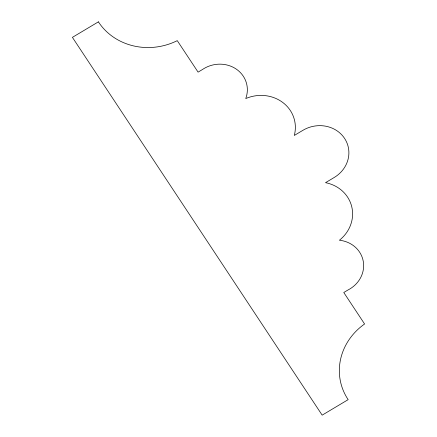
<?xml version="1.0" encoding="UTF-8"?>
<svg xmlns="http://www.w3.org/2000/svg" width="437" height="437" viewBox="0 0 437 437"><rect width="100%" height="100%" fill="white"/><g stroke="black" fill="none" stroke-linecap="round" stroke-linejoin="round"><path stroke-width="0.66" d="M98.401 21.85L72.411 37.358L322.167 415.15L348.158 399.642A60.743 55.996 -14.8 0 1 364.589 323.992L343.777 292.511L348.109 289.928A28.755 26.504 -14.8 0 0 363.278 261.408A28.755 26.504 -14.8 0 0 339.418 240.235A35.905 33.103 -14.8 0 0 351.752 206.734A35.905 33.103 -14.8 0 0 325.527 182.671L334.19 177.504A30.47 28.088 -14.8 0 0 344.569 138.387A30.47 28.088 -14.8 0 0 302.967 130.281L294.303 135.448A35.905 33.103 -14.8 0 0 282.881 102.558A35.905 33.103 -14.8 0 0 245.758 98.56A28.755 26.504 -14.8 0 0 236.04 68.948A28.755 26.504 -14.8 0 0 202.418 69.543L198.087 72.132L177.269 40.646A60.743 55.996 -14.8 0 1 98.401 21.85"/></g></svg>
